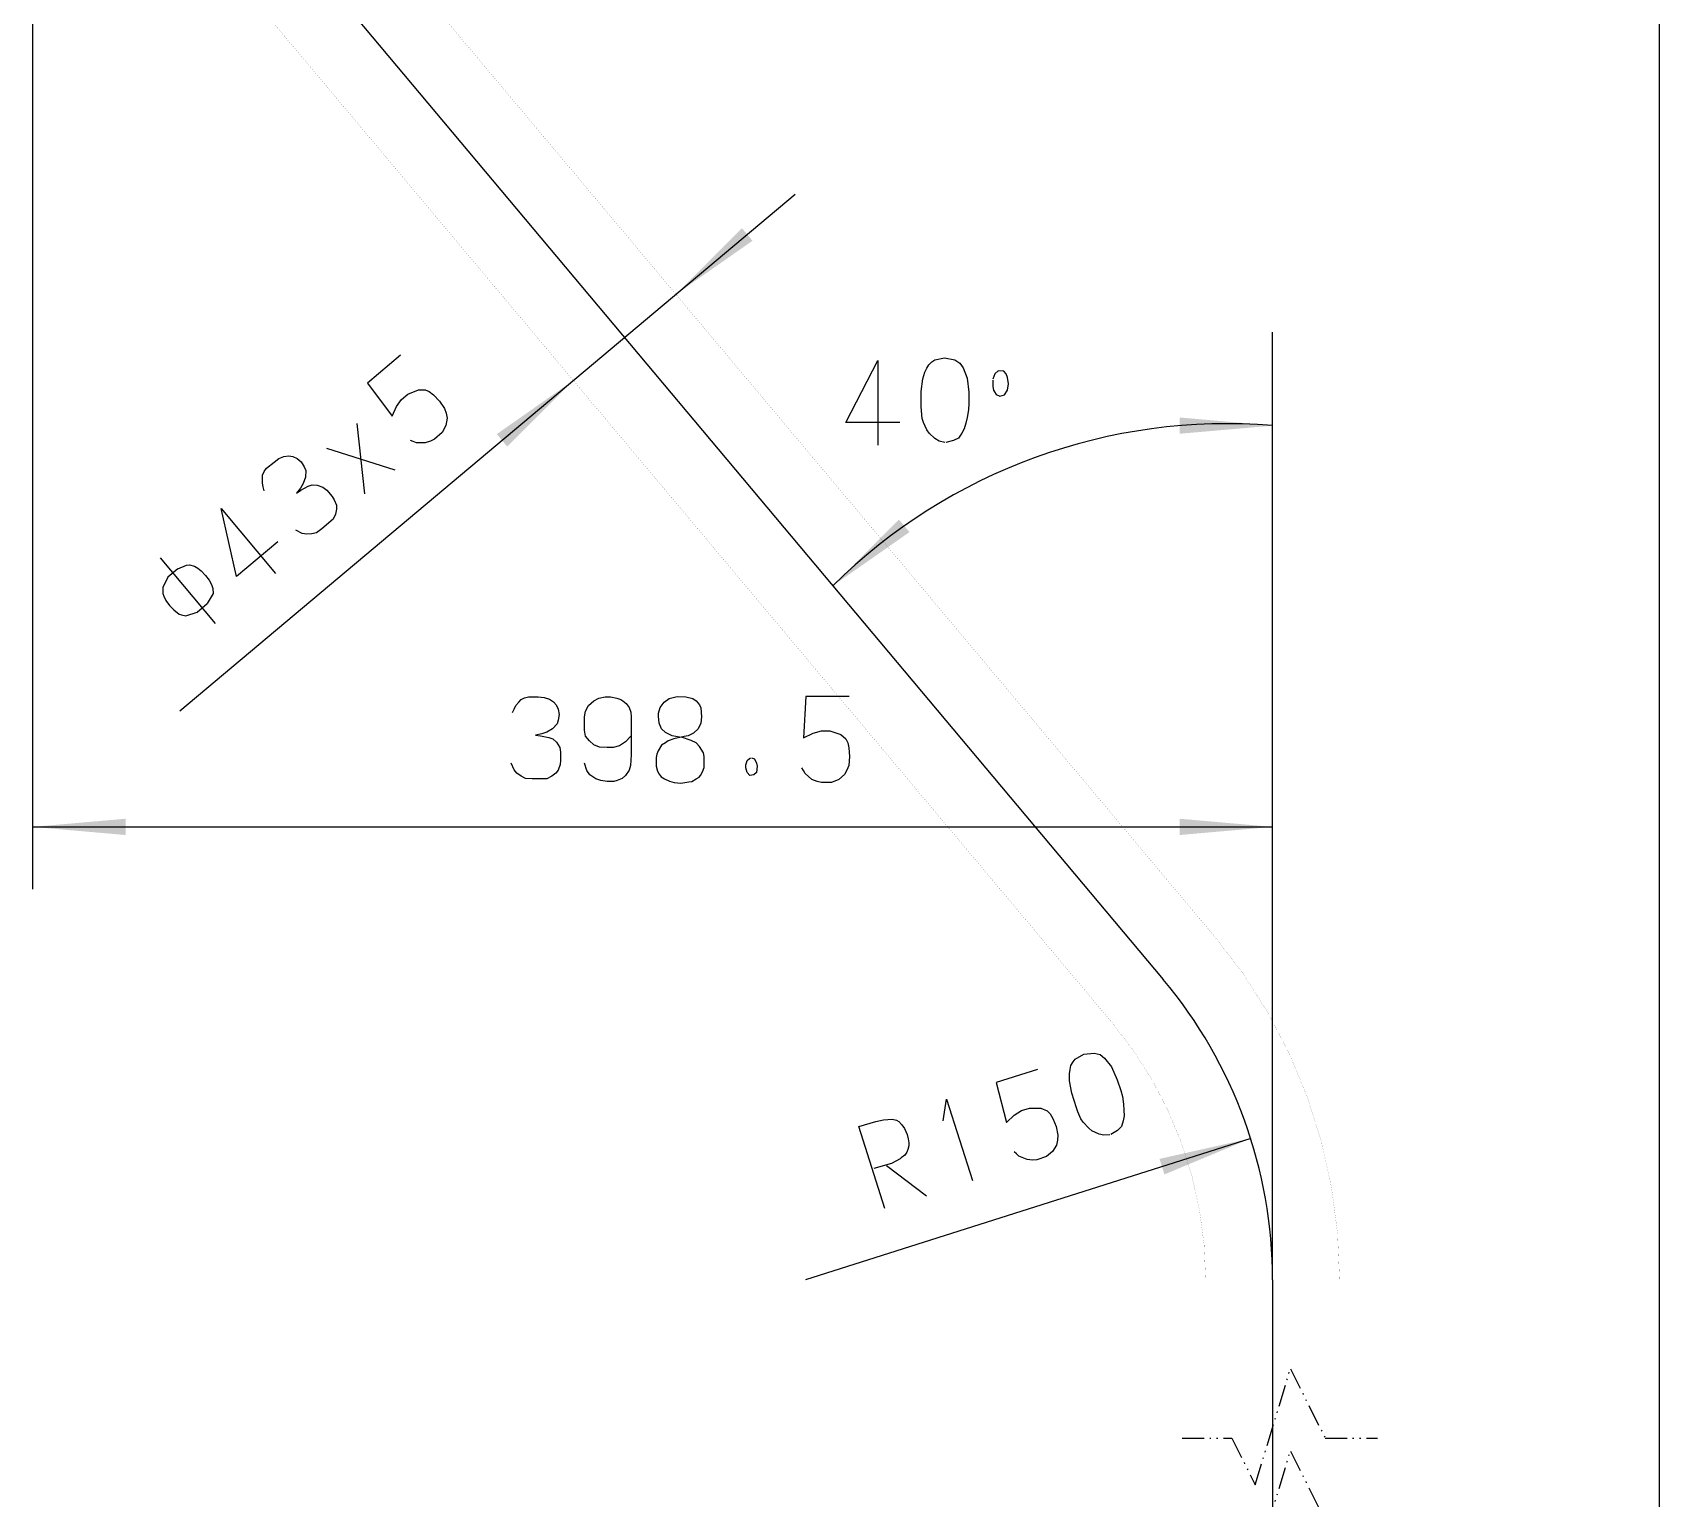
# Model space of a CAD drawing. Extents: x 0 to 8410, y 0 to 11890.
# Drawn here: x 5736 to 6259, y 2344 to 2815 of the extents above; entities that cross this region are included whole.
import ezdxf

# ---------------------------------------------------------------- set-up
doc = ezdxf.new("R2010")
doc.units = 0
doc.header["$MEASUREMENT"] = 0
doc.linetypes.add('PHANTOM', pattern=[13.2, 7, -1.8, 0.4, -1.8, 0.4, -1.8])
doc.layers.add('6', color=7, linetype='Continuous')
doc.layers.add('8', color=7, linetype='Continuous')

# ---------------------------------------------------------------- blocks, each defined once
blk = doc.blocks.new('BLKENT56')
at = {"layer": '6', "color": 2, "linetype": 'Continuous'}
for p, q in [((6071.23, 2485.36), (6073.98, 2486.97)), ((6073.98, 2486.97), (6077.33, 2487.3)), ((6077.33, 2487.3), (6079.2, 2486.86)), ((6079.2, 2486.86), (6080.62, 2485.7)), ((6059.11, 2482.1), (6045.85, 2477.89)), ((6069.36, 2480.65), (6069.59, 2482.05)), ((6069.59, 2482.05), (6069.86, 2483.31)), ((6069.86, 2483.31), (6070.52, 2484.55)), ((6070.52, 2484.55), (6071.23, 2485.36)), ((6080.62, 2485.7), (6082.86, 2482.89)), ((6082.86, 2482.89), (6084.74, 2478.78)), ((6045.85, 2477.89), (6049.18, 2464.99)), ((6069.39, 2478.46), (6069.36, 2480.65)), ((6070.09, 2474.42), (6069.39, 2478.46)), ((6084.74, 2478.78), (6085.84, 2475.31)), ((6028.83, 2465.57), (6029.89, 2472.52)), ((6029.89, 2472.52), (6038.2, 2446.37)), ((6071.58, 2469.75), (6070.09, 2474.42)), ((6085.84, 2475.31), (6086.35, 2473.42)), ((6086.35, 2473.42), (6086.76, 2470.9)), ((6086.76, 2470.9), (6086.88, 2469.03)), ((6007.22, 2465.32), (6009.62, 2465.93)), ((6009.62, 2465.93), (6012.44, 2466.1)), ((6012.44, 2466.1), (6013.88, 2465.82)), ((6013.88, 2465.82), (6014.61, 2465.32)), ((6049.18, 2464.99), (6051.59, 2467.37)), ((6051.59, 2467.37), (6054, 2468.87)), ((6054, 2468.87), (6056.53, 2469.67)), ((6056.53, 2469.67), (6060.18, 2469.66)), ((6060.18, 2469.66), (6062.17, 2468.82)), ((6062.17, 2468.82), (6063.17, 2467.82)), ((6063.17, 2467.82), (6064.02, 2466.32)), ((6064.02, 2466.32), (6065.05, 2463.71)), ((6072.09, 2468.45), (6071.58, 2469.75)), ((6072.98, 2466.23), (6072.09, 2468.45)), ((6073.8, 2465.17), (6072.98, 2466.23)), ((6086.63, 2465.58), (6086.05, 2463.78)), ((6086.91, 2467.13), (6086.63, 2465.58)), ((6086.88, 2469.03), (6086.91, 2467.13)), ((6001.77, 2463.73), (6007.22, 2465.32)), ((6010.12, 2437.45), (6001.77, 2463.73)), ((6014.61, 2465.32), (6015.52, 2464.28)), ((6015.52, 2464.28), (6016.38, 2463.09)), ((6016.38, 2463.09), (6017.27, 2461.17)), ((6017.27, 2461.17), (6017.61, 2459.81)), ((6065.05, 2463.71), (6065.63, 2460.96)), ((6065.63, 2460.96), (6065.58, 2459.33)), ((6075.57, 2463.23), (6073.8, 2465.17)), ((6076.6, 2462.39), (6075.57, 2463.23)), ((6078.86, 2461.34), (6076.6, 2462.39)), ((6080.42, 2460.96), (6078.86, 2461.34)), ((6082.29, 2461.11), (6080.42, 2460.96)), ((6084.82, 2462.5), (6082.64, 2461.22)), ((6086.05, 2463.78), (6084.82, 2462.5)), ((6017.14, 2455.54), (6016.48, 2454.6)), ((6017.45, 2456.38), (6017.14, 2455.54)), ((6017.77, 2457.5), (6017.45, 2456.38)), ((6017.61, 2459.81), (6017.82, 2458.55)), ((6017.82, 2458.55), (6017.77, 2457.5)), ((6052.36, 2454.98), (6051.59, 2455.62)), ((6063.94, 2455.72), (6062.05, 2454.09)), ((6065.21, 2457.74), (6063.94, 2455.72)), ((6065.58, 2459.33), (6065.21, 2457.74)), ((6012.24, 2451.93), (6006.53, 2450.26)), ((6010.63, 2451.27), (6023.51, 2441.55)), ((6015.04, 2453.41), (6012.24, 2451.93)), ((6015.34, 2453.65), (6015.04, 2453.41)), ((6016.48, 2454.6), (6015.34, 2453.65)), ((6053.1, 2454.19), (6052.36, 2454.98)), ((6055.74, 2453.12), (6053.1, 2454.19)), ((6057.52, 2452.95), (6055.74, 2453.12)), ((6058.91, 2453.1), (6057.52, 2452.95)), ((6062.05, 2454.09), (6058.91, 2453.1))]:
    blk.add_line(p, q, dxfattribs=at)
at = {"layer": '6', "color": 1, "linetype": 'Continuous'}
blk.add_line((6127.55, 2459.92), (5984.6, 2414.5), dxfattribs=at)
blk.add_solid([(6127.55, 2459.92), (6099.86, 2448.38), (6098.28, 2453.36)], dxfattribs=at)
blk = doc.blocks.new('BLKENT91')
at = {"layer": '6', "color": 1, "linetype": 'Continuous'}
for p, q in [((5736.45, 2998.18), (5736.45, 2539.93)), ((6134.6, 2414.5), (6134.6, 2579.93)), ((5736.45, 2559.93), (6134.6, 2559.93))]:
    blk.add_line(p, q, dxfattribs=at)
at = {"layer": '6', "color": 2, "linetype": 'Continuous'}
for p, q in [((5893.35, 2600.81), (5894.45, 2601.37)), ((5894.45, 2601.37), (5895.73, 2601.65)), ((5895.73, 2601.65), (5898.84, 2601.65)), ((5898.84, 2601.65), (5900.76, 2601.51)), ((5900.76, 2601.51), (5902.41, 2600.95)), ((5918.24, 2601.23), (5920.35, 2601.65)), ((5920.35, 2601.65), (5921.99, 2601.65)), ((5921.99, 2601.65), (5924.1, 2601.23)), ((5940.84, 2601.09), (5943.4, 2601.79)), ((5943.4, 2601.79), (5946.15, 2601.65)), ((5946.15, 2601.65), (5948.44, 2601.09)), ((5984.76, 2601.79), (5984.03, 2588.49)), ((5998.67, 2601.79), (5984.76, 2601.79)), ((5890.52, 2596.61), (5891.07, 2597.73)), ((5891.07, 2597.73), (5891.61, 2598.85)), ((5891.61, 2598.85), (5892.53, 2599.97)), ((5892.53, 2599.97), (5893.35, 2600.81)), ((5902.41, 2600.95), (5903.69, 2600.11)), ((5903.69, 2600.11), (5904.61, 2599.13)), ((5904.61, 2599.13), (5905.25, 2597.73)), ((5905.25, 2597.73), (5905.52, 2596.05)), ((5913.67, 2595.21), (5913.94, 2597.03)), ((5913.94, 2597.03), (5914.95, 2598.85)), ((5914.95, 2598.85), (5916.69, 2600.39)), ((5916.69, 2600.39), (5918.24, 2601.23)), ((5924.1, 2601.23), (5925.29, 2600.81)), ((5925.29, 2600.81), (5925.93, 2600.39)), ((5925.93, 2600.39), (5927.03, 2599.55)), ((5927.03, 2599.55), (5928.03, 2598.29)), ((5928.03, 2598.29), (5928.58, 2596.75)), ((5928.58, 2596.75), (5928.67, 2595.21)), ((5937.46, 2596.47), (5937.91, 2598.29)), ((5937.46, 2595.49), (5937.46, 2596.47)), ((5937.91, 2598.29), (5939.2, 2599.97)), ((5939.2, 2599.97), (5940.84, 2601.09)), ((5948.44, 2601.09), (5949.54, 2600.39)), ((5949.54, 2600.39), (5950.54, 2599.13)), ((5950.54, 2599.13), (5951, 2598.15)), ((5951, 2598.15), (5951.27, 2595.21)), ((5903.42, 2591.43), (5901.59, 2590.31)), ((5904.88, 2592.97), (5903.42, 2591.43)), ((5905.25, 2594.23), (5904.88, 2592.97)), ((5905.52, 2596.05), (5905.25, 2594.23)), ((5913.67, 2593.25), (5913.67, 2595.21)), ((5913.67, 2591.01), (5913.67, 2593.25)), ((5914.03, 2589.05), (5913.67, 2591.01)), ((5928.67, 2595.21), (5928.67, 2588.77)), ((5937.64, 2593.25), (5937.46, 2595.49)), ((5938.37, 2591.43), (5937.64, 2593.25)), ((5939.65, 2590.17), (5938.37, 2591.43)), ((5950.18, 2591.43), (5948.71, 2590.03)), ((5951, 2593.25), (5950.18, 2591.43)), ((5951.27, 2595.21), (5951, 2593.25)), ((5899.94, 2589.75), (5897.93, 2589.33)), ((5897.93, 2589.33), (5899.58, 2589.19)), ((5899.58, 2589.19), (5902.23, 2588.63)), ((5901.59, 2590.31), (5899.94, 2589.75)), ((5902.23, 2588.63), (5903.51, 2588.21)), ((5903.51, 2588.21), (5904.7, 2587.09)), ((5904.7, 2587.09), (5905.71, 2585.41)), ((5915.31, 2587.51), (5914.03, 2589.05)), ((5916.69, 2586.25), (5915.31, 2587.51)), ((5918.52, 2585.55), (5916.69, 2586.25)), ((5924.92, 2585.97), (5922.91, 2585.41)), ((5926.84, 2587.23), (5924.92, 2585.97)), ((5928.58, 2589.05), (5926.84, 2587.23)), ((5928.67, 2588.77), (5928.67, 2583.03)), ((5938.37, 2586.11), (5937.37, 2584.29)), ((5939.65, 2586.95), (5938.37, 2586.11)), ((5941.76, 2589.19), (5939.65, 2590.17)), ((5940.57, 2587.51), (5939.65, 2586.95)), ((5942.31, 2588.21), (5940.57, 2587.51)), ((5944.14, 2588.77), (5941.76, 2589.19)), ((5945.69, 2588.91), (5942.31, 2588.21)), ((5947.89, 2587.65), (5944.78, 2588.77)), ((5946.97, 2589.19), (5945.69, 2588.91)), ((5948.71, 2590.03), (5946.97, 2589.19)), ((5949.54, 2586.95), (5947.89, 2587.65)), ((5950.63, 2585.69), (5949.54, 2586.95)), ((5951.91, 2583.73), (5950.63, 2585.69)), ((5984.03, 2588.49), (5987.05, 2590.03)), ((5987.05, 2590.03), (5989.8, 2590.73)), ((5989.8, 2590.73), (5992.45, 2590.73)), ((5992.45, 2590.73), (5995.93, 2589.61)), ((5995.93, 2589.61), (5997.57, 2588.21)), ((5997.57, 2588.21), (5998.21, 2586.95)), ((5998.21, 2586.95), (5998.58, 2585.27)), ((5905.71, 2585.41), (5905.98, 2583.87)), ((5905.98, 2581.21), (5905.89, 2579.95)), ((5905.98, 2583.87), (5905.98, 2581.21)), ((5920.9, 2585.41), (5918.52, 2585.55)), ((5922.91, 2585.41), (5920.9, 2585.41)), ((5928.67, 2583.03), (5928.4, 2579.67)), ((5936.91, 2583.31), (5936.63, 2582.19)), ((5936.63, 2582.19), (5936.63, 2580.93)), ((5936.63, 2580.93), (5936.72, 2579.39)), ((5937.37, 2584.29), (5936.91, 2583.31)), ((5952.1, 2582.47), (5951.91, 2583.73)), ((5952.1, 2580.65), (5952.1, 2582.47)), ((5952.1, 2578.97), (5952.1, 2580.65)), ((5965.46, 2579.81), (5965.64, 2580.51)), ((5965.64, 2580.51), (5965.91, 2581.21)), ((5965.91, 2581.21), (5966.65, 2581.91)), ((5966.65, 2581.91), (5967.1, 2582.05)), ((5967.29, 2582.05), (5968.29, 2581.77)), ((5968.29, 2581.77), (5968.93, 2580.37)), ((5998.76, 2582.47), (5998.49, 2579.67)), ((5998.58, 2585.27), (5998.76, 2582.47)), ((5891.07, 2578.27), (5890.15, 2580.37)), ((5891.98, 2577.15), (5891.07, 2578.27)), ((5893.35, 2576.17), (5891.98, 2577.15)), ((5894.73, 2575.47), (5893.35, 2576.17)), ((5896.83, 2575.33), (5894.73, 2575.47)), ((5901.59, 2575.33), (5896.83, 2575.33)), ((5903.14, 2576.17), (5901.59, 2575.33)), ((5904.43, 2577.15), (5903.14, 2576.17)), ((5905.25, 2578.13), (5904.43, 2577.15)), ((5905.89, 2579.95), (5905.25, 2578.13)), ((5914.4, 2577.99), (5913.67, 2580.37)), ((5915.41, 2576.59), (5914.4, 2577.99)), ((5917.33, 2575.33), (5915.41, 2576.59)), ((5918.88, 2574.77), (5917.33, 2575.33)), ((5925.74, 2575.47), (5924.19, 2574.77)), ((5926.84, 2576.45), (5925.74, 2575.47)), ((5928.03, 2578.13), (5926.84, 2576.45)), ((5928.4, 2579.67), (5928.03, 2578.13)), ((5936.72, 2579.39), (5937.09, 2577.85)), ((5937.09, 2577.85), (5937.64, 2576.87)), ((5937.64, 2576.87), (5938.28, 2576.03)), ((5938.28, 2576.03), (5939.38, 2575.33)), ((5939.38, 2575.33), (5940.93, 2574.63)), ((5948.16, 2574.49), (5949.54, 2575.33)), ((5949.54, 2575.33), (5950.45, 2575.89)), ((5950.45, 2575.89), (5950.91, 2576.45)), ((5950.91, 2576.45), (5951.55, 2577.57)), ((5951.55, 2577.57), (5952.1, 2578.97)), ((5965.46, 2578.83), (5965.46, 2579.81)), ((5965.91, 2577.43), (5965.46, 2578.83)), ((5966.74, 2576.45), (5965.91, 2577.43)), ((5968.02, 2576.59), (5966.74, 2576.45)), ((5968.84, 2577.43), (5968.02, 2576.59)), ((5969.12, 2579.39), (5968.84, 2577.43)), ((5968.93, 2580.37), (5969.12, 2579.39)), ((5984.03, 2577.99), (5983.48, 2578.83)), ((5984.49, 2577.01), (5984.03, 2577.99)), ((5986.69, 2575.19), (5984.49, 2577.01)), ((5988.33, 2574.49), (5986.69, 2575.19)), ((5995.29, 2575.19), (5993, 2574.21)), ((5997.12, 2576.73), (5995.29, 2575.19)), ((5997.94, 2578.13), (5997.12, 2576.73)), ((5998.49, 2579.67), (5997.94, 2578.13)), ((5920.9, 2574.49), (5918.88, 2574.77)), ((5923.09, 2574.49), (5920.9, 2574.49)), ((5924.19, 2574.77), (5923.09, 2574.49)), ((5940.93, 2574.63), (5942.49, 2574.21)), ((5942.49, 2574.21), (5944.59, 2573.93)), ((5944.59, 2573.93), (5947.16, 2574.35)), ((5947.16, 2574.35), (5948.16, 2574.49)), ((5989.71, 2574.21), (5988.33, 2574.49)), ((5993, 2574.21), (5989.71, 2574.21))]:
    blk.add_line(p, q, dxfattribs=at)
at = {"layer": '6', "color": 1, "linetype": 'Continuous'}
for points in [[(5736.45, 2559.93), (5766.34, 2562.54), (5766.34, 2557.31)], [(6134.6, 2559.93), (6104.71, 2557.31), (6104.71, 2562.54)]]:
    blk.add_solid(points, dxfattribs=at)
blk = doc.blocks.new('BLKENT92')
at = {"layer": '6', "color": 1, "linetype": 'Continuous'}
blk.add_line((6134.6, 2619.28), (6134.6, 2718.72), dxfattribs=at)
at = {"layer": '6', "color": 2, "linetype": 'Continuous'}
for p, q in [((5997.6, 2689.78), (6007.85, 2709.66)), ((6007.85, 2709.66), (6007.85, 2682.5)), ((6022.31, 2703.78), (6022.95, 2705.88)), ((6022.95, 2705.88), (6023.59, 2707.14)), ((6023.59, 2707.14), (6024.23, 2708.26)), ((6024.23, 2708.26), (6025.23, 2709.24)), ((6025.23, 2709.24), (6026.15, 2709.8)), ((6026.15, 2709.8), (6029.26, 2710.5)), ((6029.26, 2710.5), (6032.55, 2709.8)), ((6032.55, 2709.8), (6034.2, 2708.82)), ((6034.2, 2708.82), (6035.21, 2707.28)), ((6035.21, 2707.28), (6036.49, 2703.92)), ((6046.46, 2706.3), (6045.36, 2705.32)), ((6048.29, 2706.16), (6046.46, 2706.3)), ((6049.02, 2705.32), (6048.29, 2706.16)), ((6021.76, 2699.72), (6022.31, 2703.78)), ((6036.49, 2703.92), (6037.04, 2699.44)), ((6044.72, 2703.36), (6044.82, 2701.26)), ((6045.36, 2705.32), (6044.82, 2703.64)), ((6044.82, 2701.26), (6045, 2700.14)), ((6049.48, 2704.2), (6049.02, 2705.32)), ((6049.76, 2702.1), (6049.48, 2704.2)), ((6049.48, 2700.14), (6049.76, 2702.1)), ((6021.76, 2694.82), (6021.76, 2699.72)), ((6037.04, 2695.8), (6036.95, 2693.84)), ((6037.04, 2699.44), (6037.04, 2695.8)), ((6045, 2700.14), (6045.27, 2699.58)), ((6045.27, 2699.58), (6045.82, 2698.74)), ((6045.82, 2698.74), (6047.01, 2698.18)), ((6047.01, 2698.18), (6048.47, 2698.6)), ((6048.47, 2698.6), (6049.48, 2700.14)), ((6021.85, 2693.42), (6021.76, 2694.82)), ((6022.03, 2691.04), (6021.85, 2693.42)), ((6022.49, 2689.78), (6022.03, 2691.04)), ((6036.58, 2691.32), (6036.12, 2689.5)), ((6036.95, 2693.84), (6036.58, 2691.32)), ((6014.89, 2689.78), (5997.6, 2689.78)), ((6023.59, 2687.4), (6022.49, 2689.78)), ((6024.32, 2686.28), (6023.59, 2687.4)), ((6026.15, 2684.6), (6024.32, 2686.28)), ((6034.84, 2686.28), (6033.74, 2684.74)), ((6035.57, 2687.68), (6034.84, 2686.28)), ((6036.12, 2689.5), (6035.57, 2687.68)), ((6027.52, 2683.76), (6026.15, 2684.6)), ((6029.35, 2683.34), (6027.52, 2683.76)), ((6032.19, 2683.9), (6029.72, 2683.34)), ((6033.74, 2684.74), (6032.19, 2683.9))]:
    blk.add_line(p, q, dxfattribs=at)
at = {"layer": '6', "color": 1, "linetype": 'Continuous'}
blk.add_arc((6119.82, 2509.68), 179.65, 85.2835, 134.717, dxfattribs=at)
for points in [[(6134.6, 2688.72), (6104.71, 2686.11), (6104.71, 2691.34)], [(5993.42, 2637.34), (6014.64, 2658.55), (6018, 2654.55)]]:
    blk.add_solid(points, dxfattribs=at)
blk = doc.blocks.new('BLKENT115')
at = {"layer": '6', "color": 1, "linetype": 'Continuous'}
blk.add_line((6258.8, 662.53), (6258.8, 3262.21), dxfattribs=at)
blk = doc.blocks.new('BLKENT282')
at = {"layer": '6', "color": 1, "linetype": 'Continuous'}
blk.add_line((5783.69, 2597.15), (5981.33, 2762.99), dxfattribs=at)
at = {"layer": '6', "color": 2, "linetype": 'Continuous'}
for p, q in [((5854.63, 2711.32), (5843.97, 2702.38)), ((5843.97, 2702.38), (5851.96, 2691.72)), ((5853.28, 2694.84), (5854.94, 2697.15)), ((5854.94, 2697.15), (5856.97, 2698.85)), ((5856.97, 2698.85), (5860.35, 2700.23)), ((5860.35, 2700.23), (5862.52, 2700.21)), ((5862.52, 2700.21), (5863.82, 2699.66)), ((5863.82, 2699.66), (5865.18, 2698.61)), ((5865.18, 2698.61), (5867.12, 2696.58)), ((5867.12, 2696.58), (5868.71, 2694.26)), ((5851.96, 2691.72), (5853.28, 2694.84)), ((5868.71, 2694.26), (5869.27, 2692.73)), ((5869.54, 2691.13), (5869.13, 2688.77)), ((5869.27, 2692.73), (5869.54, 2691.13)), ((5843.15, 2666.78), (5840.67, 2689.38)), ((5868.01, 2686.55), (5865.49, 2684.43)), ((5869.13, 2688.77), (5868.01, 2686.55)), ((5852.88, 2674.4), (5830.91, 2681.37)), ((5858.71, 2683.68), (5857.75, 2683.97)), ((5859.69, 2683.22), (5858.71, 2683.68)), ((5862.54, 2683.24), (5859.69, 2683.22)), ((5864.25, 2683.76), (5862.54, 2683.24)), ((5865.49, 2684.43), (5864.25, 2683.76)), ((5810.81, 2674.01), (5811.61, 2675.04)), ((5811.61, 2675.04), (5813.99, 2677.04)), ((5813.99, 2677.04), (5815.55, 2678.17)), ((5815.55, 2678.17), (5817.18, 2678.8)), ((5817.18, 2678.8), (5818.7, 2678.98)), ((5818.7, 2678.98), (5820.03, 2678.82)), ((5820.03, 2678.82), (5821.42, 2678.16)), ((5821.42, 2678.16), (5822.71, 2677.05)), ((5822.71, 2677.05), (5823.67, 2675.48)), ((5823.67, 2675.48), (5824.2, 2674.28)), ((5810.24, 2671.7), (5810.33, 2672.87)), ((5810.25, 2670.25), (5810.24, 2671.7)), ((5810.55, 2669.04), (5810.25, 2670.25)), ((5810.33, 2672.87), (5810.81, 2674.01)), ((5823.38, 2670.12), (5822.48, 2668.63)), ((5822.56, 2667.97), (5824.95, 2669.25)), ((5824.07, 2672.15), (5823.38, 2670.12)), ((5824.2, 2674.28), (5824.07, 2672.15)), ((5824.95, 2669.25), (5826.21, 2669.75)), ((5826.21, 2669.75), (5827.84, 2669.65)), ((5827.84, 2669.65), (5829.69, 2669.01)), ((5810.85, 2667.83), (5810.55, 2669.04)), ((5822.48, 2668.63), (5821.21, 2667.02)), ((5821.21, 2667.02), (5822.56, 2667.97)), ((5829.69, 2669.01), (5830.89, 2668.01)), ((5830.89, 2668.01), (5832.6, 2665.97)), ((5832.6, 2665.97), (5833.34, 2664.95)), ((5833.34, 2664.95), (5834.02, 2663.14)), ((5801.97, 2640.27), (5797.04, 2662.09)), ((5797.04, 2662.09), (5814.5, 2641.28)), ((5833.67, 2660.29), (5833.01, 2658.65)), ((5834.02, 2661.86), (5833.67, 2660.29)), ((5834.02, 2663.14), (5834.02, 2661.86)), ((5823.06, 2654.13), (5821.01, 2655.15)), ((5824.48, 2653.86), (5823.06, 2654.13)), ((5826.16, 2654), (5824.48, 2653.86)), ((5827.67, 2654.34), (5826.16, 2654)), ((5829.37, 2655.59), (5827.67, 2654.34)), ((5833.01, 2658.65), (5829.37, 2655.59)), ((5815.21, 2651.39), (5801.97, 2640.27)), ((5777.4, 2646.34), (5795.13, 2625.21)), ((5783.15, 2642.76), (5785.87, 2643.94)), ((5785.87, 2643.94), (5786.86, 2644.04)), ((5786.86, 2644.04), (5788.46, 2643.56)), ((5788.46, 2643.56), (5789.53, 2642.99)), ((5779.93, 2640.05), (5778.24, 2636.81)), ((5783.15, 2642.76), (5779.93, 2640.05)), ((5789.53, 2642.99), (5790.64, 2642.1)), ((5790.64, 2642.1), (5791.97, 2640.65)), ((5791.97, 2640.65), (5793.16, 2639.09)), ((5793.16, 2639.09), (5793.94, 2637.74)), ((5778.24, 2636.81), (5778.23, 2635.53)), ((5778.23, 2635.53), (5778.31, 2634.86)), ((5778.31, 2634.86), (5778.57, 2633.98)), ((5778.57, 2633.98), (5779.28, 2632.57)), ((5794.44, 2634.87), (5792.51, 2631.61)), ((5793.94, 2637.74), (5794.33, 2636.42)), ((5794.33, 2636.42), (5794.44, 2634.87)), ((5779.28, 2632.57), (5780.47, 2631.01)), ((5780.47, 2631.01), (5781.8, 2629.56)), ((5781.8, 2629.56), (5783.5, 2628.25)), ((5783.5, 2628.25), (5784.23, 2627.95)), ((5784.23, 2627.95), (5785.65, 2627.68)), ((5785.65, 2627.68), (5789.29, 2628.9)), ((5789.29, 2628.9), (5792.51, 2631.61))]:
    blk.add_line(p, q, dxfattribs=at)
at = {"layer": '6', "color": 1, "linetype": 'Continuous'}
for points in [[(5943.02, 2730.85), (5964.24, 2752.07), (5967.6, 2748.06)], [(5910.08, 2703.21), (5888.87, 2682), (5885.51, 2686)]]:
    blk.add_solid(points, dxfattribs=at)
blk = doc.blocks.new('BLKENT696')
at = {"layer": '8', "color": 1, "linetype": 'PHANTOM'}
for p, q in [((6128.99, 2348.73), (6140.29, 2385.98)), ((6140.29, 2385.98), (6151.49, 2363.73)), ((6105.59, 2363.73), (6121.49, 2363.73)), ((6121.49, 2363.73), (6128.99, 2348.73)), ((6151.49, 2363.73), (6168.24, 2363.73))]:
    blk.add_line(p, q, dxfattribs=at)
blk = doc.blocks.new('BLKENT697')
at = {"layer": '8', "color": 1, "linetype": 'PHANTOM'}
for p, q in [((6128.99, 2322.34), (6140.29, 2359.59)), ((6140.29, 2359.59), (6151.49, 2337.34)), ((6105.59, 2337.34), (6121.49, 2337.34)), ((6121.49, 2337.34), (6128.99, 2322.34)), ((6151.49, 2337.34), (6168.24, 2337.34))]:
    blk.add_line(p, q, dxfattribs=at)

msp = doc.modelspace()

# ---------------------------------------------------------------- linework, layer by layer
at = {"layer": '6'}
for p, q in [((5771.54, 2901.76), (6099.5, 2510.92)), ((6134.6, 2414.5), (6134.6, 2619.28)), ((6134.6, 2414.5), (6134.6, 1552.53))]:
    msp.add_line(p, q, dxfattribs=at)
at = {"layer": '6', "const_width": 0.03}
for points in [[(5788.02, 2915.58), (6115.97, 2524.74)], [(5755.08, 2887.94), (6083.03, 2497.1)], [(6113.1, 2363.73), (6113.1, 2414.5)], [(6156.1, 2363.73), (6156.1, 2414.5)]]:
    msp.add_lwpolyline(points, dxfattribs=at)
for points in [[(6156.1, 2414.5, 0.176326), (6115.97, 2524.74, -0.1)], [(6113.1, 2414.5, 0.176324), (6083.03, 2497.1, -0.1)]]:
    msp.add_lwpolyline(points, format="xyb", dxfattribs=at)
at = {"layer": '6'}
msp.add_arc((5984.6, 2414.5), 150, 0, 39.9989, dxfattribs=at)

# ---------------------------------------------------------------- block references
for name in ['BLKENT115', 'BLKENT91', 'BLKENT282', 'BLKENT92', 'BLKENT56', 'BLKENT696', 'BLKENT697']:
    msp.add_blockref(name, (0, 0), dxfattribs=at)

doc.saveas('drawing.dxf')
